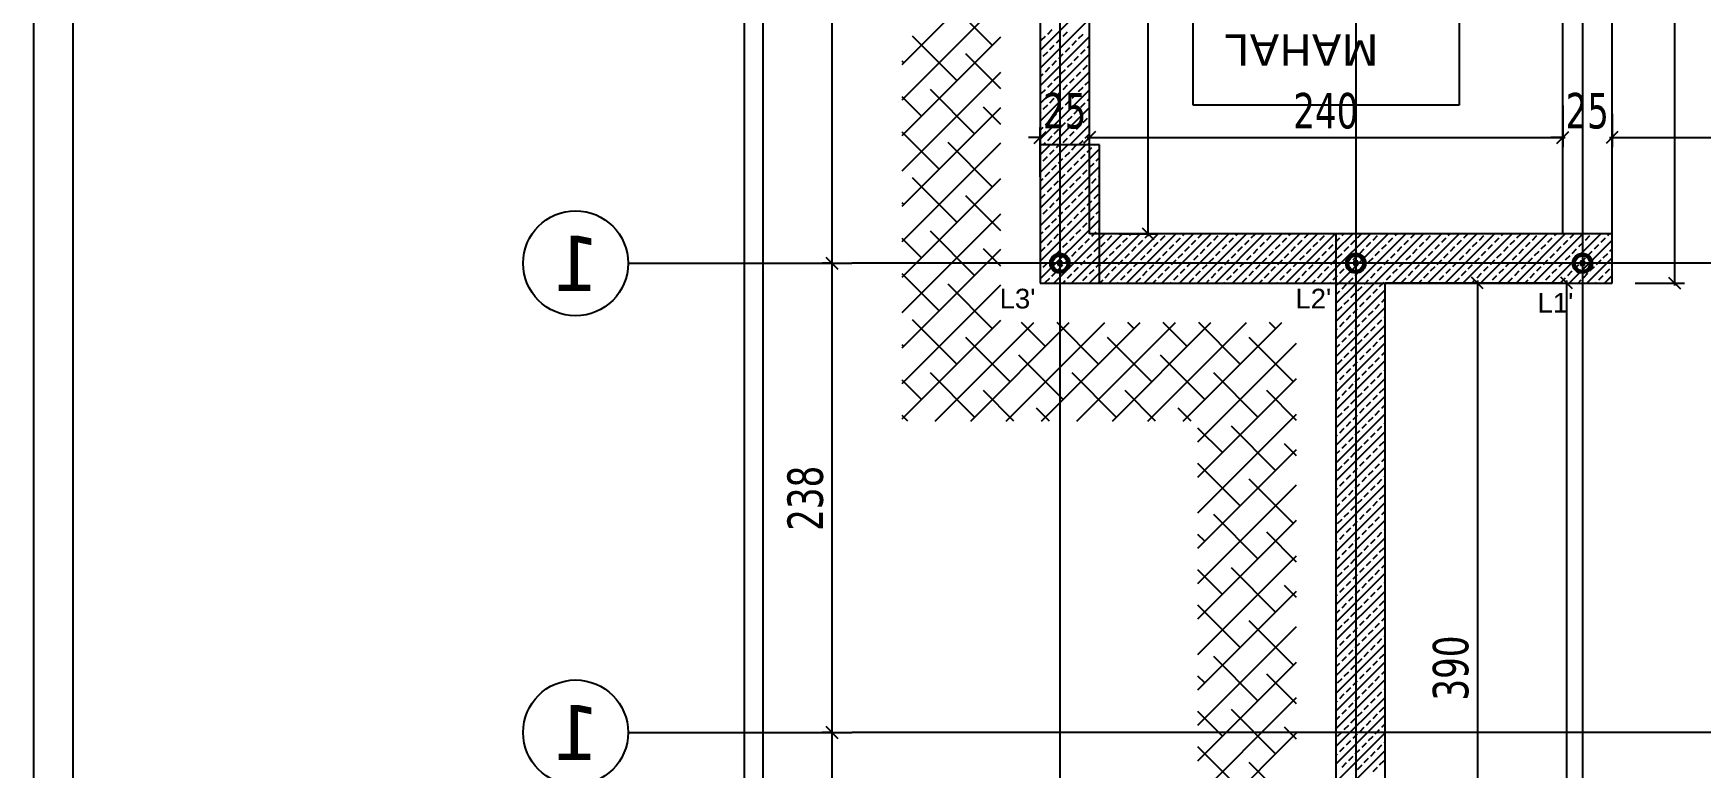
# Model space of a CAD drawing. Header units: millimetres. Extents: x 43168.9 to 43194.6, y -25545.1 to -25543.4.
# Drawn here: x 43170.1119 to 43170.281, y -25543.961 to -25543.8866 of the extents above; entities that cross this region are included whole.
import ezdxf
from ezdxf.enums import TextEntityAlignment as Align

# ---------------------------------------------------------------- set-up
doc = ezdxf.new("R2010")
doc.units = ezdxf.units.MM
doc.header["$LTSCALE"] = 200
doc.linetypes.add('DASHDOT2', pattern=[0.5, 0.25, -0.125, 0, -0.125])
for name, color, linetype in [('aks_sgh', 5, 'DASHDOT2'), ('arsasiniri_sgh', 10, 'Continuous'), ('duv_sgh', 4, 'Continuous'), ('kolon-b.a_sgh', 6, 'Continuous'), ('merdi_sgh', 3, 'Continuous'), ('olcuaks_sgh', 41, 'Continuous'), ('olcuic_sgh', 183, 'Continuous'), ('pafta_sgh', 11, 'Continuous'), ('tarama-betonarme_sgh', 223, 'Continuous'), ('tarama-zemin_sgh', 197, 'Continuous')]:
    doc.layers.add(name, color=color, linetype=linetype)
doc.styles.add('1-200', font='arial.ttf', dxfattribs={"height": 60})
doc.styles.add('dim', font='VERDANA.TTF', dxfattribs={"width": 0.7})
doc.styles.add('text1', font='VERDANA.TTF')

msp = doc.modelspace()

# ---------------------------------------------------------------- hatches: boundary and pattern name
h = msp.add_hatch(color=256)
edge = h.paths.add_edge_path()
edge.add_arc((43170.216, -25543.90992), 0.001, 0, 360)
edge = h.paths.add_edge_path(flags=16)
edge.add_arc((43170.216, -25543.90992), 0.00075, 0, 360)
h = msp.add_hatch(color=256)
edge = h.paths.add_edge_path()
edge.add_arc((43170.246, -25543.90992), 0.001, 0, 360)
edge = h.paths.add_edge_path(flags=16)
edge.add_arc((43170.246, -25543.90992), 0.00075, 0, 360)
h = msp.add_hatch(color=256)
edge = h.paths.add_edge_path()
edge.add_arc((43170.269, -25543.90992), 0.001, 0, 360)
edge = h.paths.add_edge_path(flags=16)
edge.add_arc((43170.269, -25543.90992), 0.00075, 0, 360)

# ---------------------------------------------------------------- linework, layer by layer
at = {"color": 0, "linetype": 'ByBlock', "lineweight": -2}
for p, q in [((43170.2134, -25543.89776), (43170.2146, -25543.89656)), ((43170.2196, -25543.89656), (43170.2184, -25543.89776)), ((43170.2196, -25543.89656), (43170.2184, -25543.89776)), ((43170.2664, -25543.89776), (43170.2676, -25543.89656)), ((43170.2664, -25543.89776), (43170.2676, -25543.89656)), ((43170.2726, -25543.89656), (43170.2714, -25543.89776)), ((43170.2726, -25543.89656), (43170.2714, -25543.89776)), ((43170.22433, -25543.90632), (43170.22553, -25543.90752)), ((43170.19228, -25543.90932), (43170.19348, -25543.91052)), ((43170.19348, -25543.91052), (43170.19228, -25543.90932)), ((43170.2162, -25543.90972), (43170.2158, -25543.90972)), ((43170.2158, -25543.90972), (43170.2158, -25543.91012)), ((43170.2158, -25543.91012), (43170.2162, -25543.91012)), ((43170.21607, -25543.90985), (43170.21593, -25543.90999)), ((43170.21607, -25543.90999), (43170.21593, -25543.90985)), ((43170.2162, -25543.91012), (43170.2162, -25543.90972)), ((43170.2462, -25543.90972), (43170.2458, -25543.90972)), ((43170.2458, -25543.90972), (43170.2458, -25543.91012)), ((43170.2458, -25543.91012), (43170.2462, -25543.91012)), ((43170.24607, -25543.90985), (43170.24593, -25543.90999)), ((43170.24607, -25543.90999), (43170.24593, -25543.90985)), ((43170.2462, -25543.91012), (43170.2462, -25543.90972)), ((43170.2692, -25543.90972), (43170.2688, -25543.90972)), ((43170.2688, -25543.90972), (43170.2688, -25543.91012)), ((43170.2688, -25543.91012), (43170.2692, -25543.91012)), ((43170.26907, -25543.90985), (43170.26893, -25543.90999)), ((43170.26907, -25543.90999), (43170.26893, -25543.90985)), ((43170.2692, -25543.91012), (43170.2692, -25543.90972)), ((43170.25894, -25543.91252), (43170.25774, -25543.91132)), ((43170.26799, -25543.91252), (43170.26679, -25543.91132)), ((43170.27774, -25543.91132), (43170.27894, -25543.91252)), ((43170.19228, -25543.95688), (43170.19348, -25543.95808)), ((43170.19348, -25543.95808), (43170.19228, -25543.95688))]:
    msp.add_line(p, q, dxfattribs=at)
for p, q in [((43170.1722, -25543.90992), (43170.19488, -25543.90992)), ((43170.1722, -25543.95748), (43170.19488, -25543.95748))]:
    msp.add_line(p, q)
at = {"linetype": 'Continuous'}
for centre in [(43170.16688, -25543.90992), (43170.16688, -25543.95748)]:
    msp.add_circle(centre, 0.00532, dxfattribs=at)
at = {"color": 0, "linetype": 'Continuous', "lineweight": -2}
for centre, radius in [((43170.216, -25543.90992), 0.001), ((43170.216, -25543.90992), 0.00075), ((43170.246, -25543.90992), 0.001), ((43170.246, -25543.90992), 0.00075), ((43170.269, -25543.90992), 0.001), ((43170.269, -25543.90992), 0.00075)]:
    msp.add_circle(centre, radius, dxfattribs=at)
at = {"layer": 'aks_sgh'}
for p, q in [((43170.216, -25543.74092), (43170.216, -25544.78992)), ((43170.246, -25543.74092), (43170.246, -25544.78992)), ((43170.269, -25543.74092), (43170.269, -25544.78992)), ((43171.17088, -25543.90992), (43170.19488, -25543.90992)), ((43171.17088, -25543.95748), (43170.19488, -25543.95748))]:
    msp.add_line(p, q, dxfattribs=at)
at = {"layer": 'arsasiniri_sgh', "color": 14}
msp.add_line((43170.184, -25544.89), (43170.184, -25543.58847), dxfattribs=at)
at = {"layer": 'duv_sgh'}
for p, q in [((43170.267, -25543.90692), (43170.267, -25543.85192)), ((43170.272, -25543.90692), (43170.272, -25543.85192)), ((43170.267, -25543.90692), (43170.249, -25543.90692)), ((43170.267, -25543.91192), (43170.249, -25543.91192))]:
    msp.add_line(p, q, dxfattribs=at)
at = {"layer": 'kolon-b.a_sgh'}
for p, q in [((43170.214, -25543.79238), (43170.214, -25543.91192)), ((43170.219, -25543.90692), (43170.219, -25543.79738)), ((43170.22, -25543.89792), (43170.214, -25543.89792)), ((43170.214, -25543.89792), (43170.214, -25543.91192)), ((43170.22, -25543.91192), (43170.22, -25543.89792)), ((43170.249, -25543.90692), (43170.219, -25543.90692)), ((43170.272, -25543.90692), (43170.244, -25543.90692)), ((43170.244, -25543.90692), (43170.244, -25543.91192)), ((43170.272, -25543.91192), (43170.272, -25543.90692)), ((43170.214, -25543.91192), (43170.244, -25543.91192)), ((43170.214, -25543.91192), (43170.22, -25543.91192)), ((43170.244, -25543.91192), (43170.244, -25543.97792)), ((43170.244, -25543.91192), (43170.272, -25543.91192)), ((43170.249, -25543.97592), (43170.249, -25543.91192))]:
    msp.add_line(p, q, dxfattribs=at)
at = {"layer": 'merdi_sgh', "color": 145}
for p, q in [((43170.2295, -25543.89388), (43170.2295, -25543.82788)), ((43170.2565, -25543.83103), (43170.2565, -25543.89388)), ((43170.2565, -25543.89388), (43170.2295, -25543.89388))]:
    msp.add_line(p, q, dxfattribs=at)
at = {"layer": 'olcuaks_sgh'}
for p, q in [((43170.18588, -25543.79213), (43170.18588, -25544.78874)), ((43170.19288, -25543.83967), (43170.19288, -25543.91017)), ((43170.19288, -25543.90992), (43170.19188, -25543.90992)), ((43170.19288, -25543.90992), (43170.19188, -25543.90992)), ((43170.19288, -25543.90967), (43170.19288, -25543.95773)), ((43170.19288, -25543.95748), (43170.19188, -25543.95748)), ((43170.19288, -25543.95748), (43170.19188, -25543.95748)), ((43170.19288, -25543.95723), (43170.19288, -25543.98417))]:
    msp.add_line(p, q, dxfattribs=at)
at = {"layer": 'olcuic_sgh'}
for p, q in [((43170.22493, -25543.79713), (43170.22493, -25543.90717)), ((43170.27834, -25543.84267), (43170.27834, -25543.91217)), ((43170.267, -25543.89392), (43170.267, -25543.89816)), ((43170.267, -25543.89392), (43170.267, -25543.89816)), ((43170.272, -25543.89476), (43170.272, -25543.89816)), ((43170.272, -25543.89476), (43170.272, -25543.89816)), ((43170.214, -25543.89716), (43170.2128, -25543.89716)), ((43170.214, -25543.90116), (43170.214, -25543.89616)), ((43170.21875, -25543.89716), (43170.26725, -25543.89716)), ((43170.219, -25543.90116), (43170.219, -25543.89616)), ((43170.219, -25543.90116), (43170.219, -25543.89616)), ((43170.219, -25543.89716), (43170.2202, -25543.89716)), ((43170.267, -25543.89716), (43170.2658, -25543.89716)), ((43170.27175, -25543.89716), (43170.37113, -25543.89716)), ((43170.272, -25543.89716), (43170.2732, -25543.89716)), ((43170.222, -25543.90692), (43170.22593, -25543.90692)), ((43170.25434, -25543.91192), (43170.25934, -25543.91192)), ((43170.25834, -25543.91167), (43170.25834, -25543.99017)), ((43170.26339, -25543.91192), (43170.26839, -25543.91192)), ((43170.26739, -25543.91167), (43170.26739, -25544.78367)), ((43170.27434, -25543.91192), (43170.27934, -25543.91192))]:
    msp.add_line(p, q, dxfattribs=at)
at = {"layer": 'pafta_sgh'}
for p, q in [((43170.11188, -25543.526), (43170.11188, -25544.954)), ((43170.11588, -25543.53), (43170.11588, -25544.95))]:
    msp.add_line(p, q, dxfattribs=at)
at = {"layer": 'tarama-betonarme_sgh'}
for p, q in [((43170.214, -25543.88834), (43170.219, -25543.88334)), ((43170.214, -25543.89013), (43170.219, -25543.88513)), ((43170.214, -25543.89193), (43170.219, -25543.88693)), ((43170.21408, -25543.88735), (43170.21453, -25543.88691)), ((43170.21476, -25543.88668), (43170.21521, -25543.88623)), ((43170.21566, -25543.88758), (43170.2161, -25543.88713)), ((43170.21633, -25543.88691), (43170.21678, -25543.88646)), ((43170.21723, -25543.8878), (43170.21768, -25543.88735)), ((43170.2179, -25543.88713), (43170.21835, -25543.88668)), ((43170.214, -25543.89372), (43170.219, -25543.88872)), ((43170.214, -25543.88923), (43170.21408, -25543.88915)), ((43170.21431, -25543.88893), (43170.21476, -25543.88848)), ((43170.21498, -25543.88825), (43170.21543, -25543.8878)), ((43170.21588, -25543.88915), (43170.21633, -25543.8887)), ((43170.21655, -25543.88848), (43170.217, -25543.88803)), ((43170.21745, -25543.88937), (43170.2179, -25543.88893)), ((43170.21812, -25543.8887), (43170.21857, -25543.88825)), ((43170.2188, -25543.88803), (43170.219, -25543.88783)), ((43170.214, -25543.89552), (43170.219, -25543.89052)), ((43170.214, -25543.89103), (43170.21431, -25543.89072)), ((43170.21453, -25543.8905), (43170.21498, -25543.89005)), ((43170.21521, -25543.88982), (43170.21566, -25543.88937)), ((43170.21543, -25543.8914), (43170.21588, -25543.89095)), ((43170.2161, -25543.89072), (43170.21655, -25543.89027)), ((43170.21678, -25543.89005), (43170.21723, -25543.8896)), ((43170.21768, -25543.89095), (43170.21812, -25543.8905)), ((43170.21835, -25543.89027), (43170.2188, -25543.88982)), ((43170.214, -25543.89732), (43170.219, -25543.89232)), ((43170.21408, -25543.89274), (43170.21453, -25543.89229)), ((43170.21476, -25543.89207), (43170.21521, -25543.89162)), ((43170.21566, -25543.89297), (43170.2161, -25543.89252)), ((43170.21633, -25543.89229), (43170.21678, -25543.89184)), ((43170.217, -25543.89162), (43170.21745, -25543.89117)), ((43170.2179, -25543.89252), (43170.21835, -25543.89207)), ((43170.21857, -25543.89184), (43170.219, -25543.89142)), ((43170.21431, -25543.89431), (43170.21476, -25543.89387)), ((43170.21498, -25543.89364), (43170.21543, -25543.89319)), ((43170.21519, -25543.89792), (43170.219, -25543.89411)), ((43170.21588, -25543.89454), (43170.21633, -25543.89409)), ((43170.21655, -25543.89387), (43170.217, -25543.89342)), ((43170.21723, -25543.89319), (43170.21768, -25543.89274)), ((43170.21745, -25543.89476), (43170.2179, -25543.89431)), ((43170.21812, -25543.89409), (43170.21857, -25543.89364)), ((43170.2188, -25543.89342), (43170.219, -25543.89321)), ((43170.214, -25543.89462), (43170.21408, -25543.89454)), ((43170.21453, -25543.89589), (43170.21498, -25543.89544)), ((43170.21521, -25543.89521), (43170.21566, -25543.89476)), ((43170.2161, -25543.89611), (43170.21655, -25543.89566)), ((43170.21678, -25543.89544), (43170.21723, -25543.89499)), ((43170.21699, -25543.89792), (43170.219, -25543.89591)), ((43170.21768, -25543.89633), (43170.21812, -25543.89589)), ((43170.21835, -25543.89566), (43170.2188, -25543.89521)), ((43170.214, -25543.89642), (43170.21431, -25543.89611)), ((43170.2143, -25543.89792), (43170.21453, -25543.89768)), ((43170.21476, -25543.89746), (43170.21521, -25543.89701)), ((43170.21543, -25543.89678), (43170.21588, -25543.89633)), ((43170.21633, -25543.89768), (43170.21678, -25543.89723)), ((43170.217, -25543.89701), (43170.21745, -25543.89656)), ((43170.2179, -25543.89791), (43170.21835, -25543.89746)), ((43170.21857, -25543.89723), (43170.219, -25543.89681)), ((43170.21879, -25543.89792), (43170.219, -25543.8977)), ((43170.214, -25543.89893), (43170.21501, -25543.89792)), ((43170.214, -25543.90072), (43170.21681, -25543.89792)), ((43170.214, -25543.90252), (43170.2186, -25543.89792)), ((43170.214, -25543.90432), (43170.22, -25543.89832)), ((43170.21407, -25543.89796), (43170.21411, -25543.89792)), ((43170.21429, -25543.89953), (43170.21474, -25543.89909)), ((43170.21497, -25543.89886), (43170.21541, -25543.89841)), ((43170.21564, -25543.89819), (43170.21591, -25543.89792)), ((43170.21586, -25543.89976), (43170.21631, -25543.89931)), ((43170.21609, -25543.89792), (43170.2161, -25543.89791)), ((43170.21654, -25543.89909), (43170.21699, -25543.89864)), ((43170.21721, -25543.89841), (43170.21766, -25543.89796)), ((43170.21811, -25543.89931), (43170.21856, -25543.89886)), ((43170.21878, -25543.89864), (43170.21923, -25543.89819)), ((43170.21946, -25543.89796), (43170.2195, -25543.89792)), ((43170.21968, -25543.89953), (43170.22, -25543.89921)), ((43170.214, -25543.89983), (43170.21407, -25543.89976)), ((43170.214, -25543.90611), (43170.22, -25543.90011)), ((43170.21452, -25543.90111), (43170.21497, -25543.90066)), ((43170.21519, -25543.90043), (43170.21564, -25543.89998)), ((43170.21609, -25543.90133), (43170.21654, -25543.90088)), ((43170.21676, -25543.90066), (43170.21721, -25543.90021)), ((43170.21743, -25543.89998), (43170.21788, -25543.89953)), ((43170.21766, -25543.90156), (43170.21811, -25543.90111)), ((43170.21833, -25543.90088), (43170.21878, -25543.90043)), ((43170.21901, -25543.90021), (43170.21946, -25543.89976)), ((43170.2199, -25543.90111), (43170.22, -25543.90101)), ((43170.214, -25543.90162), (43170.21429, -25543.90133)), ((43170.214, -25543.90791), (43170.22, -25543.90191)), ((43170.21474, -25543.90268), (43170.21519, -25543.90223)), ((43170.21541, -25543.902), (43170.21586, -25543.90156)), ((43170.21631, -25543.9029), (43170.21676, -25543.90245)), ((43170.21699, -25543.90223), (43170.21743, -25543.90178)), ((43170.21788, -25543.90313), (43170.21833, -25543.90268)), ((43170.21856, -25543.90245), (43170.21901, -25543.902)), ((43170.21923, -25543.90178), (43170.21968, -25543.90133)), ((43170.214, -25543.9097), (43170.22, -25543.9037)), ((43170.21407, -25543.90335), (43170.21452, -25543.9029)), ((43170.21429, -25543.90492), (43170.21474, -25543.90447)), ((43170.21497, -25543.90425), (43170.21541, -25543.9038)), ((43170.21564, -25543.90358), (43170.21609, -25543.90313)), ((43170.21654, -25543.90447), (43170.21699, -25543.90402)), ((43170.21721, -25543.9038), (43170.21766, -25543.90335)), ((43170.21811, -25543.9047), (43170.21856, -25543.90425)), ((43170.21878, -25543.90402), (43170.21923, -25543.90358)), ((43170.21946, -25543.90335), (43170.2199, -25543.9029)), ((43170.214, -25543.90521), (43170.21407, -25543.90515)), ((43170.214, -25543.9115), (43170.22, -25543.9055)), ((43170.21452, -25543.90649), (43170.21497, -25543.90605)), ((43170.21519, -25543.90582), (43170.21564, -25543.90537)), ((43170.21586, -25543.90515), (43170.21631, -25543.9047)), ((43170.21676, -25543.90605), (43170.21721, -25543.9056)), ((43170.21743, -25543.90537), (43170.21788, -25543.90492)), ((43170.21833, -25543.90627), (43170.21878, -25543.90582)), ((43170.21901, -25543.9056), (43170.21946, -25543.90515)), ((43170.21968, -25543.90492), (43170.22, -25543.9046)), ((43170.214, -25543.90701), (43170.21429, -25543.90672)), ((43170.21474, -25543.90807), (43170.21519, -25543.90762)), ((43170.21538, -25543.91192), (43170.22, -25543.9073)), ((43170.21541, -25543.90739), (43170.21586, -25543.90694)), ((43170.21609, -25543.90672), (43170.21654, -25543.90627)), ((43170.21631, -25543.90829), (43170.21676, -25543.90784)), ((43170.21699, -25543.90762), (43170.21743, -25543.90717)), ((43170.21766, -25543.90694), (43170.21811, -25543.90649)), ((43170.21856, -25543.90784), (43170.21901, -25543.90739)), ((43170.21923, -25543.90717), (43170.21968, -25543.90672)), ((43170.2199, -25543.90649), (43170.22, -25543.9064)), ((43170.22, -25543.90748), (43170.22056, -25543.90692)), ((43170.22, -25543.90928), (43170.22236, -25543.90692)), ((43170.22, -25543.91107), (43170.22415, -25543.90692)), ((43170.22015, -25543.90823), (43170.22059, -25543.90778)), ((43170.22082, -25543.90756), (43170.22127, -25543.90711)), ((43170.22095, -25543.91192), (43170.22595, -25543.90692)), ((43170.22239, -25543.90778), (43170.22284, -25543.90734)), ((43170.22275, -25543.91192), (43170.22775, -25543.90692)), ((43170.22306, -25543.90711), (43170.22326, -25543.90692)), ((43170.22396, -25543.90801), (43170.22441, -25543.90756)), ((43170.22454, -25543.91192), (43170.22954, -25543.90692)), ((43170.22464, -25543.90734), (43170.22505, -25543.90692)), ((43170.22553, -25543.90823), (43170.22598, -25543.90778)), ((43170.22621, -25543.90756), (43170.22666, -25543.90711)), ((43170.22634, -25543.91192), (43170.23134, -25543.90692)), ((43170.22778, -25543.90778), (43170.22823, -25543.90734)), ((43170.22813, -25543.91192), (43170.23313, -25543.90692)), ((43170.22845, -25543.90711), (43170.22864, -25543.90692)), ((43170.22935, -25543.90801), (43170.2298, -25543.90756)), ((43170.22993, -25543.91192), (43170.23493, -25543.90692)), ((43170.23002, -25543.90734), (43170.23044, -25543.90692)), ((43170.23092, -25543.90823), (43170.23137, -25543.90778)), ((43170.2316, -25543.90756), (43170.23204, -25543.90711)), ((43170.23173, -25543.91192), (43170.23673, -25543.90692)), ((43170.23317, -25543.90778), (43170.23362, -25543.90734)), ((43170.23352, -25543.91192), (43170.23852, -25543.90692)), ((43170.23384, -25543.90711), (43170.23403, -25543.90692)), ((43170.23474, -25543.90801), (43170.23519, -25543.90756)), ((43170.23532, -25543.91192), (43170.24032, -25543.90692)), ((43170.23541, -25543.90734), (43170.23583, -25543.90692)), ((43170.23631, -25543.90823), (43170.23676, -25543.90778)), ((43170.23698, -25543.90756), (43170.23743, -25543.90711)), ((43170.23711, -25543.91192), (43170.24211, -25543.90692)), ((43170.23856, -25543.90778), (43170.239, -25543.90734)), ((43170.23891, -25543.91192), (43170.24391, -25543.90692)), ((43170.23923, -25543.90711), (43170.23942, -25543.90692)), ((43170.24013, -25543.90801), (43170.24058, -25543.90756)), ((43170.2408, -25543.90734), (43170.24122, -25543.90692)), ((43170.2417, -25543.90823), (43170.24215, -25543.90778)), ((43170.24237, -25543.90756), (43170.24282, -25543.90711)), ((43170.24394, -25543.90778), (43170.244, -25543.90773)), ((43170.244, -25543.90863), (43170.24571, -25543.90692)), ((43170.244, -25543.91042), (43170.2475, -25543.90692)), ((43170.244, -25543.90773), (43170.24439, -25543.90734)), ((43170.2443, -25543.91192), (43170.2493, -25543.90692)), ((43170.24462, -25543.90711), (43170.24481, -25543.90692)), ((43170.24551, -25543.90801), (43170.24596, -25543.90756)), ((43170.24609, -25543.91192), (43170.25109, -25543.90692)), ((43170.24619, -25543.90734), (43170.2466, -25543.90692)), ((43170.24709, -25543.90823), (43170.24754, -25543.90778)), ((43170.24776, -25543.90756), (43170.24821, -25543.90711)), ((43170.24789, -25543.91192), (43170.25289, -25543.90692)), ((43170.24933, -25543.90778), (43170.24978, -25543.90734)), ((43170.24969, -25543.91192), (43170.25469, -25543.90692)), ((43170.25, -25543.90711), (43170.2502, -25543.90692)), ((43170.2509, -25543.90801), (43170.25135, -25543.90756)), ((43170.25148, -25543.91192), (43170.25648, -25543.90692)), ((43170.25158, -25543.90734), (43170.25199, -25543.90692)), ((43170.25247, -25543.90823), (43170.25292, -25543.90778)), ((43170.25315, -25543.90756), (43170.2536, -25543.90711)), ((43170.25328, -25543.91192), (43170.25828, -25543.90692)), ((43170.25472, -25543.90778), (43170.25517, -25543.90734)), ((43170.25507, -25543.91192), (43170.26007, -25543.90692)), ((43170.25539, -25543.90711), (43170.25558, -25543.90692)), ((43170.25629, -25543.90801), (43170.25674, -25543.90756)), ((43170.25687, -25543.91192), (43170.26187, -25543.90692)), ((43170.25696, -25543.90734), (43170.25738, -25543.90692)), ((43170.25786, -25543.90823), (43170.25831, -25543.90778)), ((43170.25854, -25543.90756), (43170.25899, -25543.90711)), ((43170.25867, -25543.91192), (43170.26367, -25543.90692)), ((43170.26011, -25543.90778), (43170.26056, -25543.90734)), ((43170.26046, -25543.91192), (43170.26546, -25543.90692)), ((43170.26078, -25543.90711), (43170.26097, -25543.90692)), ((43170.26168, -25543.90801), (43170.26213, -25543.90756)), ((43170.26226, -25543.91192), (43170.26726, -25543.90692)), ((43170.26235, -25543.90734), (43170.26277, -25543.90692)), ((43170.26325, -25543.90823), (43170.2637, -25543.90778)), ((43170.26392, -25543.90756), (43170.26437, -25543.90711)), ((43170.26405, -25543.91192), (43170.26905, -25543.90692)), ((43170.2655, -25543.90778), (43170.26594, -25543.90734)), ((43170.26585, -25543.91192), (43170.27085, -25543.90692)), ((43170.26617, -25543.90711), (43170.26636, -25543.90692)), ((43170.26707, -25543.90801), (43170.26752, -25543.90756)), ((43170.26765, -25543.91192), (43170.272, -25543.90757)), ((43170.26774, -25543.90734), (43170.26816, -25543.90692)), ((43170.26864, -25543.90823), (43170.26909, -25543.90778)), ((43170.26931, -25543.90756), (43170.26976, -25543.90711)), ((43170.27088, -25543.90778), (43170.27133, -25543.90734)), ((43170.27156, -25543.90711), (43170.27175, -25543.90692)), ((43170.21407, -25543.90874), (43170.21452, -25543.90829)), ((43170.21497, -25543.90964), (43170.21541, -25543.90919)), ((43170.21564, -25543.90896), (43170.21609, -25543.90851)), ((43170.21654, -25543.90986), (43170.21699, -25543.90941)), ((43170.21717, -25543.91192), (43170.22, -25543.90909)), ((43170.21721, -25543.90919), (43170.21766, -25543.90874)), ((43170.21788, -25543.90851), (43170.21833, -25543.90807)), ((43170.21878, -25543.90941), (43170.21923, -25543.90896)), ((43170.21946, -25543.90874), (43170.2199, -25543.90829)), ((43170.22037, -25543.90981), (43170.22082, -25543.90936)), ((43170.22104, -25543.90913), (43170.22149, -25543.90868)), ((43170.22172, -25543.90846), (43170.22217, -25543.90801)), ((43170.22194, -25543.91003), (43170.22239, -25543.90958)), ((43170.22262, -25543.90936), (43170.22306, -25543.90891)), ((43170.22329, -25543.90868), (43170.22374, -25543.90823)), ((43170.22419, -25543.90958), (43170.22464, -25543.90913)), ((43170.22486, -25543.90891), (43170.22531, -25543.90846)), ((43170.22576, -25543.90981), (43170.22621, -25543.90936)), ((43170.22643, -25543.90913), (43170.22688, -25543.90868)), ((43170.22711, -25543.90846), (43170.22755, -25543.90801)), ((43170.22733, -25543.91003), (43170.22778, -25543.90958)), ((43170.228, -25543.90936), (43170.22845, -25543.90891)), ((43170.22868, -25543.90868), (43170.22913, -25543.90823)), ((43170.22957, -25543.90958), (43170.23002, -25543.90913)), ((43170.23025, -25543.90891), (43170.2307, -25543.90846)), ((43170.23115, -25543.90981), (43170.2316, -25543.90936)), ((43170.23182, -25543.90913), (43170.23227, -25543.90868)), ((43170.23249, -25543.90846), (43170.23294, -25543.90801)), ((43170.23272, -25543.91003), (43170.23317, -25543.90958)), ((43170.23339, -25543.90936), (43170.23384, -25543.90891)), ((43170.23406, -25543.90868), (43170.23451, -25543.90823)), ((43170.23496, -25543.90958), (43170.23541, -25543.90913)), ((43170.23564, -25543.90891), (43170.23609, -25543.90846)), ((43170.23653, -25543.90981), (43170.23698, -25543.90936)), ((43170.23721, -25543.90913), (43170.23766, -25543.90868)), ((43170.23788, -25543.90846), (43170.23833, -25543.90801)), ((43170.23811, -25543.91003), (43170.23856, -25543.90958)), ((43170.23878, -25543.90936), (43170.23923, -25543.90891)), ((43170.23945, -25543.90868), (43170.2399, -25543.90823)), ((43170.24035, -25543.90958), (43170.2408, -25543.90913)), ((43170.24071, -25543.91192), (43170.244, -25543.90863)), ((43170.24102, -25543.90891), (43170.24147, -25543.90846)), ((43170.24192, -25543.90981), (43170.24237, -25543.90936)), ((43170.2426, -25543.90913), (43170.24305, -25543.90868)), ((43170.24327, -25543.90846), (43170.24372, -25543.90801)), ((43170.24349, -25543.91003), (43170.24394, -25543.90958)), ((43170.24417, -25543.90936), (43170.24462, -25543.90891)), ((43170.24484, -25543.90868), (43170.24529, -25543.90823)), ((43170.24574, -25543.90958), (43170.24619, -25543.90913)), ((43170.24641, -25543.90891), (43170.24686, -25543.90846)), ((43170.24731, -25543.90981), (43170.24776, -25543.90936)), ((43170.24798, -25543.90913), (43170.24843, -25543.90868)), ((43170.24866, -25543.90846), (43170.24911, -25543.90801)), ((43170.24888, -25543.91003), (43170.24933, -25543.90958)), ((43170.24956, -25543.90936), (43170.25, -25543.90891)), ((43170.25023, -25543.90868), (43170.25068, -25543.90823)), ((43170.25113, -25543.90958), (43170.25158, -25543.90913)), ((43170.2518, -25543.90891), (43170.25225, -25543.90846)), ((43170.2527, -25543.90981), (43170.25315, -25543.90936)), ((43170.25337, -25543.90913), (43170.25382, -25543.90868)), ((43170.25405, -25543.90846), (43170.2545, -25543.90801)), ((43170.25427, -25543.91003), (43170.25472, -25543.90958)), ((43170.25494, -25543.90936), (43170.25539, -25543.90891)), ((43170.25562, -25543.90868), (43170.25607, -25543.90823)), ((43170.25652, -25543.90958), (43170.25696, -25543.90913)), ((43170.25719, -25543.90891), (43170.25764, -25543.90846)), ((43170.25809, -25543.90981), (43170.25854, -25543.90936)), ((43170.25876, -25543.90913), (43170.25921, -25543.90868)), ((43170.25943, -25543.90846), (43170.25988, -25543.90801)), ((43170.25966, -25543.91003), (43170.26011, -25543.90958)), ((43170.26033, -25543.90936), (43170.26078, -25543.90891)), ((43170.26101, -25543.90868), (43170.26145, -25543.90823)), ((43170.2619, -25543.90958), (43170.26235, -25543.90913)), ((43170.26258, -25543.90891), (43170.26303, -25543.90846)), ((43170.26348, -25543.90981), (43170.26392, -25543.90936)), ((43170.26415, -25543.90913), (43170.2646, -25543.90868)), ((43170.26482, -25543.90846), (43170.26527, -25543.90801)), ((43170.26505, -25543.91003), (43170.2655, -25543.90958)), ((43170.26572, -25543.90936), (43170.26617, -25543.90891)), ((43170.26639, -25543.90868), (43170.26684, -25543.90823)), ((43170.26729, -25543.90958), (43170.26774, -25543.90913)), ((43170.26797, -25543.90891), (43170.26841, -25543.90846)), ((43170.26886, -25543.90981), (43170.26931, -25543.90936)), ((43170.26944, -25543.91192), (43170.272, -25543.90936)), ((43170.26954, -25543.90913), (43170.26999, -25543.90868)), ((43170.27021, -25543.90846), (43170.27066, -25543.90801)), ((43170.27043, -25543.91003), (43170.27088, -25543.90958)), ((43170.27111, -25543.90936), (43170.27156, -25543.90891)), ((43170.27178, -25543.90868), (43170.272, -25543.90846)), ((43170.214, -25543.9106), (43170.21407, -25543.91054)), ((43170.21429, -25543.91031), (43170.21474, -25543.90986)), ((43170.21519, -25543.91121), (43170.21564, -25543.91076)), ((43170.21586, -25543.91054), (43170.21631, -25543.91009)), ((43170.21676, -25543.91143), (43170.21721, -25543.91098)), ((43170.21743, -25543.91076), (43170.21788, -25543.91031)), ((43170.21811, -25543.91009), (43170.21856, -25543.90964)), ((43170.21833, -25543.91166), (43170.21878, -25543.91121)), ((43170.21897, -25543.91192), (43170.22, -25543.91089)), ((43170.21901, -25543.91098), (43170.21946, -25543.91054)), ((43170.21968, -25543.91031), (43170.22, -25543.90999)), ((43170.22, -25543.91018), (43170.22015, -25543.91003)), ((43170.22059, -25543.91138), (43170.22104, -25543.91093)), ((43170.22127, -25543.9107), (43170.22172, -25543.91025)), ((43170.22217, -25543.9116), (43170.22262, -25543.91115)), ((43170.22284, -25543.91093), (43170.22329, -25543.91048)), ((43170.22351, -25543.91025), (43170.22396, -25543.90981)), ((43170.22441, -25543.91115), (43170.22486, -25543.9107)), ((43170.22508, -25543.91048), (43170.22553, -25543.91003)), ((43170.22598, -25543.91138), (43170.22643, -25543.91093)), ((43170.22666, -25543.9107), (43170.22711, -25543.91025)), ((43170.22755, -25543.9116), (43170.228, -25543.91115)), ((43170.22823, -25543.91093), (43170.22868, -25543.91048)), ((43170.2289, -25543.91025), (43170.22935, -25543.90981)), ((43170.2298, -25543.91115), (43170.23025, -25543.9107)), ((43170.23047, -25543.91048), (43170.23092, -25543.91003)), ((43170.23137, -25543.91138), (43170.23182, -25543.91093)), ((43170.23204, -25543.9107), (43170.23249, -25543.91025)), ((43170.23294, -25543.9116), (43170.23339, -25543.91115)), ((43170.23362, -25543.91093), (43170.23406, -25543.91048)), ((43170.23429, -25543.91025), (43170.23474, -25543.90981)), ((43170.23519, -25543.91115), (43170.23564, -25543.9107)), ((43170.23586, -25543.91048), (43170.23631, -25543.91003)), ((43170.23676, -25543.91138), (43170.23721, -25543.91093)), ((43170.23743, -25543.9107), (43170.23788, -25543.91025)), ((43170.23833, -25543.9116), (43170.23878, -25543.91115)), ((43170.239, -25543.91093), (43170.23945, -25543.91048)), ((43170.23968, -25543.91025), (43170.24013, -25543.90981)), ((43170.24058, -25543.91115), (43170.24102, -25543.9107)), ((43170.24125, -25543.91048), (43170.2417, -25543.91003)), ((43170.24215, -25543.91138), (43170.2426, -25543.91093)), ((43170.2425, -25543.91192), (43170.244, -25543.91042)), ((43170.24282, -25543.9107), (43170.24327, -25543.91025)), ((43170.244, -25543.91132), (43170.24417, -25543.91115)), ((43170.24439, -25543.91093), (43170.24484, -25543.91048)), ((43170.24507, -25543.91025), (43170.24551, -25543.90981)), ((43170.24596, -25543.91115), (43170.24641, -25543.9107)), ((43170.24664, -25543.91048), (43170.24709, -25543.91003)), ((43170.24754, -25543.91138), (43170.24798, -25543.91093)), ((43170.24821, -25543.9107), (43170.24866, -25543.91025)), ((43170.24911, -25543.9116), (43170.24956, -25543.91115)), ((43170.24978, -25543.91093), (43170.25023, -25543.91048)), ((43170.25045, -25543.91025), (43170.2509, -25543.90981)), ((43170.25135, -25543.91115), (43170.2518, -25543.9107)), ((43170.25203, -25543.91048), (43170.25247, -25543.91003)), ((43170.25292, -25543.91138), (43170.25337, -25543.91093)), ((43170.2536, -25543.9107), (43170.25405, -25543.91025)), ((43170.2545, -25543.9116), (43170.25494, -25543.91115)), ((43170.25517, -25543.91093), (43170.25562, -25543.91048)), ((43170.25584, -25543.91025), (43170.25629, -25543.90981)), ((43170.25674, -25543.91115), (43170.25719, -25543.9107)), ((43170.25741, -25543.91048), (43170.25786, -25543.91003)), ((43170.25831, -25543.91138), (43170.25876, -25543.91093)), ((43170.25899, -25543.9107), (43170.25943, -25543.91025)), ((43170.25988, -25543.9116), (43170.26033, -25543.91115)), ((43170.26056, -25543.91093), (43170.26101, -25543.91048)), ((43170.26123, -25543.91025), (43170.26168, -25543.90981)), ((43170.26213, -25543.91115), (43170.26258, -25543.9107)), ((43170.2628, -25543.91048), (43170.26325, -25543.91003)), ((43170.2637, -25543.91138), (43170.26415, -25543.91093)), ((43170.26437, -25543.9107), (43170.26482, -25543.91025)), ((43170.26527, -25543.9116), (43170.26572, -25543.91115)), ((43170.26594, -25543.91093), (43170.26639, -25543.91048)), ((43170.26662, -25543.91025), (43170.26707, -25543.90981)), ((43170.26752, -25543.91115), (43170.26797, -25543.9107)), ((43170.26819, -25543.91048), (43170.26864, -25543.91003)), ((43170.26909, -25543.91138), (43170.26954, -25543.91093)), ((43170.26976, -25543.9107), (43170.27021, -25543.91025)), ((43170.27066, -25543.9116), (43170.27111, -25543.91115)), ((43170.27124, -25543.91192), (43170.272, -25543.91116)), ((43170.27133, -25543.91093), (43170.27178, -25543.91048)), ((43170.21452, -25543.91188), (43170.21497, -25543.91143)), ((43170.21628, -25543.91192), (43170.21654, -25543.91166)), ((43170.21807, -25543.91192), (43170.21811, -25543.91188)), ((43170.2199, -25543.91188), (43170.22, -25543.91179)), ((43170.22005, -25543.91192), (43170.22037, -25543.9116)), ((43170.22185, -25543.91192), (43170.22194, -25543.91183)), ((43170.22374, -25543.91183), (43170.22419, -25543.91138)), ((43170.22544, -25543.91192), (43170.22576, -25543.9116)), ((43170.22724, -25543.91192), (43170.22733, -25543.91183)), ((43170.22913, -25543.91183), (43170.22957, -25543.91138)), ((43170.23083, -25543.91192), (43170.23115, -25543.9116)), ((43170.23262, -25543.91192), (43170.23272, -25543.91183)), ((43170.23451, -25543.91183), (43170.23496, -25543.91138)), ((43170.23622, -25543.91192), (43170.23653, -25543.9116)), ((43170.23801, -25543.91192), (43170.23811, -25543.91183)), ((43170.2399, -25543.91183), (43170.24035, -25543.91138)), ((43170.2416, -25543.91192), (43170.24192, -25543.9116)), ((43170.2434, -25543.91192), (43170.24349, -25543.91183)), ((43170.24372, -25543.9116), (43170.244, -25543.91132)), ((43170.244, -25543.91222), (43170.2443, -25543.91192)), ((43170.244, -25543.91401), (43170.24609, -25543.91192)), ((43170.244, -25543.91581), (43170.24789, -25543.91192)), ((43170.244, -25543.91761), (43170.249, -25543.91261)), ((43170.244, -25543.91312), (43170.24439, -25543.91272)), ((43170.24462, -25543.9125), (43170.24507, -25543.91205)), ((43170.24529, -25543.91183), (43170.24574, -25543.91138)), ((43170.24551, -25543.9134), (43170.24596, -25543.91295)), ((43170.24619, -25543.91272), (43170.24664, -25543.91227)), ((43170.24686, -25543.91205), (43170.24699, -25543.91192)), ((43170.24699, -25543.91192), (43170.24731, -25543.9116)), ((43170.24776, -25543.91295), (43170.24821, -25543.9125)), ((43170.24843, -25543.91227), (43170.24879, -25543.91192)), ((43170.24879, -25543.91192), (43170.24888, -25543.91183)), ((43170.25068, -25543.91183), (43170.25113, -25543.91138)), ((43170.25238, -25543.91192), (43170.2527, -25543.9116)), ((43170.25418, -25543.91192), (43170.25427, -25543.91183)), ((43170.25607, -25543.91183), (43170.25652, -25543.91138)), ((43170.25777, -25543.91192), (43170.25809, -25543.9116)), ((43170.25956, -25543.91192), (43170.25966, -25543.91183)), ((43170.26145, -25543.91183), (43170.2619, -25543.91138)), ((43170.26316, -25543.91192), (43170.26348, -25543.9116)), ((43170.26495, -25543.91192), (43170.26505, -25543.91183)), ((43170.26684, -25543.91183), (43170.26729, -25543.91138)), ((43170.26855, -25543.91192), (43170.26886, -25543.9116)), ((43170.27034, -25543.91192), (43170.27043, -25543.91183)), ((43170.244, -25543.9194), (43170.249, -25543.9144)), ((43170.24417, -25543.91474), (43170.24462, -25543.9143)), ((43170.24484, -25543.91407), (43170.24529, -25543.91362)), ((43170.24574, -25543.91497), (43170.24619, -25543.91452)), ((43170.24641, -25543.9143), (43170.24686, -25543.91385)), ((43170.24709, -25543.91362), (43170.24754, -25543.91317)), ((43170.24798, -25543.91452), (43170.24843, -25543.91407)), ((43170.24866, -25543.91385), (43170.249, -25543.9135)), ((43170.244, -25543.9212), (43170.249, -25543.9162)), ((43170.24439, -25543.91632), (43170.24484, -25543.91587)), ((43170.24507, -25543.91564), (43170.24551, -25543.91519)), ((43170.24596, -25543.91654), (43170.24641, -25543.91609)), ((43170.24664, -25543.91587), (43170.24709, -25543.91542)), ((43170.24731, -25543.91519), (43170.24776, -25543.91474)), ((43170.24754, -25543.91676), (43170.24798, -25543.91632)), ((43170.24821, -25543.91609), (43170.24866, -25543.91564)), ((43170.24888, -25543.91542), (43170.249, -25543.9153)), ((43170.244, -25543.91671), (43170.24417, -25543.91654)), ((43170.244, -25543.92299), (43170.249, -25543.91799)), ((43170.24462, -25543.91789), (43170.24507, -25543.91744)), ((43170.24529, -25543.91721), (43170.24574, -25543.91676)), ((43170.24619, -25543.91811), (43170.24664, -25543.91766)), ((43170.24686, -25543.91744), (43170.24731, -25543.91699)), ((43170.24776, -25543.91834), (43170.24821, -25543.91789)), ((43170.24843, -25543.91766), (43170.24888, -25543.91721)), ((43170.244, -25543.9185), (43170.24439, -25543.91811)), ((43170.24417, -25543.92013), (43170.24462, -25543.91968)), ((43170.24484, -25543.91946), (43170.24529, -25543.91901)), ((43170.24551, -25543.91879), (43170.24596, -25543.91834)), ((43170.24641, -25543.91968), (43170.24686, -25543.91923)), ((43170.24709, -25543.91901), (43170.24754, -25543.91856)), ((43170.24798, -25543.91991), (43170.24843, -25543.91946)), ((43170.24866, -25543.91923), (43170.249, -25543.91889)), ((43170.244, -25543.92479), (43170.249, -25543.91979)), ((43170.24439, -25543.9217), (43170.24484, -25543.92125)), ((43170.24507, -25543.92103), (43170.24551, -25543.92058)), ((43170.24574, -25543.92036), (43170.24619, -25543.91991)), ((43170.24664, -25543.92125), (43170.24709, -25543.92081)), ((43170.24731, -25543.92058), (43170.24776, -25543.92013)), ((43170.24821, -25543.92148), (43170.24866, -25543.92103)), ((43170.24888, -25543.92081), (43170.249, -25543.92069)), ((43170.244, -25543.92659), (43170.249, -25543.92159)), ((43170.244, -25543.9221), (43170.24417, -25543.92193)), ((43170.24462, -25543.92328), (43170.24507, -25543.92283)), ((43170.24529, -25543.9226), (43170.24574, -25543.92215)), ((43170.24596, -25543.92193), (43170.24641, -25543.92148)), ((43170.24619, -25543.9235), (43170.24664, -25543.92305)), ((43170.24686, -25543.92283), (43170.24731, -25543.92238)), ((43170.24754, -25543.92215), (43170.24798, -25543.9217)), ((43170.24843, -25543.92305), (43170.24888, -25543.9226)), ((43170.244, -25543.92838), (43170.249, -25543.92338)), ((43170.244, -25543.92389), (43170.24439, -25543.9235)), ((43170.24484, -25543.92485), (43170.24529, -25543.9244)), ((43170.24551, -25543.92417), (43170.24596, -25543.92372)), ((43170.24641, -25543.92507), (43170.24686, -25543.92462)), ((43170.24709, -25543.9244), (43170.24754, -25543.92395)), ((43170.24776, -25543.92372), (43170.24821, -25543.92328)), ((43170.24866, -25543.92462), (43170.249, -25543.92428)), ((43170.244, -25543.93018), (43170.249, -25543.92518)), ((43170.24417, -25543.92552), (43170.24462, -25543.92507)), ((43170.24507, -25543.92642), (43170.24551, -25543.92597)), ((43170.24574, -25543.92574), (43170.24619, -25543.9253)), ((43170.24664, -25543.92664), (43170.24709, -25543.92619)), ((43170.24731, -25543.92597), (43170.24776, -25543.92552)), ((43170.24798, -25543.9253), (43170.24843, -25543.92485)), ((43170.24821, -25543.92687), (43170.24866, -25543.92642)), ((43170.24888, -25543.92619), (43170.249, -25543.92608)), ((43170.244, -25543.93197), (43170.249, -25543.92697)), ((43170.244, -25543.92748), (43170.24417, -25543.92732)), ((43170.24439, -25543.92709), (43170.24484, -25543.92664)), ((43170.24462, -25543.92866), (43170.24507, -25543.92821)), ((43170.24529, -25543.92799), (43170.24574, -25543.92754)), ((43170.24596, -25543.92732), (43170.24641, -25543.92687)), ((43170.24686, -25543.92821), (43170.24731, -25543.92777)), ((43170.24754, -25543.92754), (43170.24798, -25543.92709)), ((43170.24843, -25543.92844), (43170.24888, -25543.92799)), ((43170.244, -25543.93377), (43170.249, -25543.92877)), ((43170.244, -25543.92928), (43170.24439, -25543.92889)), ((43170.24484, -25543.93024), (43170.24529, -25543.92979)), ((43170.24551, -25543.92956), (43170.24596, -25543.92911)), ((43170.24619, -25543.92889), (43170.24664, -25543.92844)), ((43170.24709, -25543.92979), (43170.24754, -25543.92934)), ((43170.24776, -25543.92911), (43170.24821, -25543.92866)), ((43170.24866, -25543.93001), (43170.249, -25543.92967)), ((43170.244, -25543.93557), (43170.249, -25543.93057)), ((43170.24417, -25543.93091), (43170.24462, -25543.93046)), ((43170.24507, -25543.93181), (43170.24551, -25543.93136)), ((43170.24574, -25543.93113), (43170.24619, -25543.93068)), ((43170.24641, -25543.93046), (43170.24686, -25543.93001)), ((43170.24664, -25543.93203), (43170.24709, -25543.93158)), ((43170.24731, -25543.93136), (43170.24776, -25543.93091)), ((43170.24798, -25543.93068), (43170.24843, -25543.93024)), ((43170.24888, -25543.93158), (43170.249, -25543.93146)), ((43170.244, -25543.93736), (43170.249, -25543.93236)), ((43170.244, -25543.93287), (43170.24417, -25543.9327)), ((43170.24439, -25543.93248), (43170.24484, -25543.93203)), ((43170.24529, -25543.93338), (43170.24574, -25543.93293)), ((43170.24596, -25543.9327), (43170.24641, -25543.93226)), ((43170.24686, -25543.9336), (43170.24731, -25543.93315)), ((43170.24754, -25543.93293), (43170.24798, -25543.93248)), ((43170.24821, -25543.93226), (43170.24866, -25543.93181)), ((43170.244, -25543.93916), (43170.249, -25543.93416)), ((43170.244, -25543.93467), (43170.24439, -25543.93428)), ((43170.24462, -25543.93405), (43170.24507, -25543.9336)), ((43170.24551, -25543.93495), (43170.24596, -25543.9345)), ((43170.24619, -25543.93428), (43170.24664, -25543.93383)), ((43170.24709, -25543.93517), (43170.24754, -25543.93473)), ((43170.24776, -25543.9345), (43170.24821, -25543.93405)), ((43170.24843, -25543.93383), (43170.24888, -25543.93338)), ((43170.244, -25543.94095), (43170.249, -25543.93595)), ((43170.24417, -25543.9363), (43170.24462, -25543.93585)), ((43170.24484, -25543.93562), (43170.24529, -25543.93517)), ((43170.24574, -25543.93652), (43170.24619, -25543.93607)), ((43170.24641, -25543.93585), (43170.24686, -25543.9354)), ((43170.24731, -25543.93675), (43170.24776, -25543.9363)), ((43170.24798, -25543.93607), (43170.24843, -25543.93562)), ((43170.24866, -25543.9354), (43170.249, -25543.93506)), ((43170.244, -25543.94275), (43170.249, -25543.93775)), ((43170.244, -25543.93826), (43170.24417, -25543.93809)), ((43170.24439, -25543.93787), (43170.24484, -25543.93742)), ((43170.24507, -25543.93719), (43170.24551, -25543.93675)), ((43170.24529, -25543.93877), (43170.24574, -25543.93832)), ((43170.24596, -25543.93809), (43170.24641, -25543.93764)), ((43170.24664, -25543.93742), (43170.24709, -25543.93697)), ((43170.24754, -25543.93832), (43170.24798, -25543.93787)), ((43170.24821, -25543.93764), (43170.24866, -25543.93719)), ((43170.24888, -25543.93697), (43170.249, -25543.93685)), ((43170.244, -25543.94455), (43170.249, -25543.93955)), ((43170.244, -25543.94006), (43170.24439, -25543.93966)), ((43170.24462, -25543.93944), (43170.24507, -25543.93899)), ((43170.24551, -25543.94034), (43170.24596, -25543.93989)), ((43170.24619, -25543.93966), (43170.24664, -25543.93922)), ((43170.24686, -25543.93899), (43170.24731, -25543.93854)), ((43170.24776, -25543.93989), (43170.24821, -25543.93944)), ((43170.24843, -25543.93922), (43170.24888, -25543.93877)), ((43170.244, -25543.94634), (43170.249, -25543.94134)), ((43170.24417, -25543.94168), (43170.24462, -25543.94124)), ((43170.24484, -25543.94101), (43170.24529, -25543.94056)), ((43170.24574, -25543.94191), (43170.24619, -25543.94146)), ((43170.24641, -25543.94124), (43170.24686, -25543.94079)), ((43170.24709, -25543.94056), (43170.24754, -25543.94011)), ((43170.24731, -25543.94213), (43170.24776, -25543.94168)), ((43170.24798, -25543.94146), (43170.24843, -25543.94101)), ((43170.24866, -25543.94079), (43170.249, -25543.94044)), ((43170.244, -25543.94814), (43170.249, -25543.94314)), ((43170.24439, -25543.94326), (43170.24484, -25543.94281)), ((43170.24507, -25543.94258), (43170.24551, -25543.94213)), ((43170.24596, -25543.94348), (43170.24641, -25543.94303)), ((43170.24664, -25543.94281), (43170.24709, -25543.94236)), ((43170.24754, -25543.94371), (43170.24798, -25543.94326)), ((43170.24821, -25543.94303), (43170.24866, -25543.94258)), ((43170.24888, -25543.94236), (43170.249, -25543.94224)), ((43170.244, -25543.94365), (43170.24417, -25543.94348)), ((43170.244, -25543.94993), (43170.249, -25543.94493)), ((43170.244, -25543.94544), (43170.24439, -25543.94505)), ((43170.24462, -25543.94483), (43170.24507, -25543.94438)), ((43170.24529, -25543.94415), (43170.24574, -25543.94371)), ((43170.24619, -25543.94505), (43170.24664, -25543.9446)), ((43170.24686, -25543.94438), (43170.24731, -25543.94393)), ((43170.24776, -25543.94528), (43170.24821, -25543.94483)), ((43170.24843, -25543.9446), (43170.24888, -25543.94415)), ((43170.244, -25543.95173), (43170.249, -25543.94673)), ((43170.24417, -25543.94707), (43170.24462, -25543.94662)), ((43170.24484, -25543.9464), (43170.24529, -25543.94595)), ((43170.24551, -25543.94573), (43170.24596, -25543.94528)), ((43170.24641, -25543.94662), (43170.24686, -25543.94618)), ((43170.24709, -25543.94595), (43170.24754, -25543.9455)), ((43170.24798, -25543.94685), (43170.24843, -25543.9464)), ((43170.24866, -25543.94618), (43170.249, -25543.94583)), ((43170.24439, -25543.94864), (43170.24484, -25543.9482)), ((43170.24507, -25543.94797), (43170.24551, -25543.94752)), ((43170.24574, -25543.9473), (43170.24619, -25543.94685)), ((43170.24596, -25543.94887), (43170.24641, -25543.94842)), ((43170.24664, -25543.9482), (43170.24709, -25543.94775)), ((43170.24731, -25543.94752), (43170.24776, -25543.94707)), ((43170.24821, -25543.94842), (43170.24866, -25543.94797)), ((43170.24888, -25543.94775), (43170.249, -25543.94763)), ((43170.244, -25543.95353), (43170.249, -25543.94853)), ((43170.244, -25543.94904), (43170.24417, -25543.94887)), ((43170.24462, -25543.95022), (43170.24507, -25543.94977)), ((43170.24529, -25543.94954), (43170.24574, -25543.94909)), ((43170.24619, -25543.95044), (43170.24664, -25543.94999)), ((43170.24686, -25543.94977), (43170.24731, -25543.94932)), ((43170.24754, -25543.94909), (43170.24798, -25543.94864)), ((43170.24843, -25543.94999), (43170.24888, -25543.94954)), ((43170.244, -25543.95532), (43170.249, -25543.95032)), ((43170.244, -25543.95083), (43170.24439, -25543.95044)), ((43170.24484, -25543.95179), (43170.24529, -25543.95134)), ((43170.24551, -25543.95111), (43170.24596, -25543.95067)), ((43170.24641, -25543.95201), (43170.24686, -25543.95156)), ((43170.24709, -25543.95134), (43170.24754, -25543.95089)), ((43170.24776, -25543.95067), (43170.24821, -25543.95022)), ((43170.24798, -25543.95224), (43170.24843, -25543.95179)), ((43170.24866, -25543.95156), (43170.249, -25543.95122)), ((43170.244, -25543.95712), (43170.249, -25543.95212)), ((43170.24417, -25543.95246), (43170.24462, -25543.95201)), ((43170.24439, -25543.95403), (43170.24484, -25543.95358)), ((43170.24507, -25543.95336), (43170.24551, -25543.95291)), ((43170.24574, -25543.95269), (43170.24619, -25543.95224)), ((43170.24664, -25543.95358), (43170.24709, -25543.95313)), ((43170.24731, -25543.95291), (43170.24776, -25543.95246)), ((43170.24821, -25543.95381), (43170.24866, -25543.95336)), ((43170.24888, -25543.95313), (43170.249, -25543.95302)), ((43170.244, -25543.95892), (43170.249, -25543.95392)), ((43170.244, -25543.95443), (43170.24417, -25543.95426)), ((43170.24462, -25543.9556), (43170.24507, -25543.95516)), ((43170.24529, -25543.95493), (43170.24574, -25543.95448)), ((43170.24596, -25543.95426), (43170.24641, -25543.95381)), ((43170.24686, -25543.95516), (43170.24731, -25543.95471)), ((43170.24754, -25543.95448), (43170.24798, -25543.95403)), ((43170.24843, -25543.95538), (43170.24888, -25543.95493)), ((43170.244, -25543.96071), (43170.249, -25543.95571)), ((43170.244, -25543.95622), (43170.24439, -25543.95583)), ((43170.24484, -25543.95718), (43170.24529, -25543.95673)), ((43170.24551, -25543.9565), (43170.24596, -25543.95605)), ((43170.24619, -25543.95583), (43170.24664, -25543.95538)), ((43170.24641, -25543.9574), (43170.24686, -25543.95695)), ((43170.24709, -25543.95673), (43170.24754, -25543.95628)), ((43170.24776, -25543.95605), (43170.24821, -25543.9556)), ((43170.24866, -25543.95695), (43170.249, -25543.95661)), ((43170.244, -25543.96251), (43170.249, -25543.95751)), ((43170.24417, -25543.95785), (43170.24462, -25543.9574)), ((43170.24507, -25543.95875), (43170.24551, -25543.9583)), ((43170.24574, -25543.95807), (43170.24619, -25543.95762)), ((43170.24664, -25543.95897), (43170.24709, -25543.95852)), ((43170.24731, -25543.9583), (43170.24776, -25543.95785)), ((43170.24798, -25543.95762), (43170.24843, -25543.95718)), ((43170.24888, -25543.95852), (43170.249, -25543.95841)), ((43170.244, -25543.9643), (43170.249, -25543.9593)), ((43170.244, -25543.95981), (43170.24417, -25543.95965)), ((43170.24439, -25543.95942), (43170.24484, -25543.95897)), ((43170.24529, -25543.96032), (43170.24574, -25543.95987)), ((43170.24596, -25543.95965), (43170.24641, -25543.9592)), ((43170.24686, -25543.96054), (43170.24731, -25543.96009)), ((43170.24754, -25543.95987), (43170.24798, -25543.95942)), ((43170.24821, -25543.9592), (43170.24866, -25543.95875)), ((43170.24843, -25543.96077), (43170.24888, -25543.96032)), ((43170.24462, -25543.96099), (43170.24507, -25543.96054)), ((43170.24619, -25543.96122), (43170.24664, -25543.96077)), ((43170.24776, -25543.96144), (43170.24821, -25543.96099))]:
    msp.add_line(p, q, dxfattribs=at)
at = {"layer": 'tarama-zemin_sgh'}
for p, q in [((43170.2, -25543.88976), (43170.21, -25543.87976)), ((43170.2, -25543.89336), (43170.21, -25543.88336)), ((43170.20914, -25543.8878), (43170.20465, -25543.88331)), ((43170.2, -25543.89695), (43170.21, -25543.88695)), ((43170.20555, -25543.8914), (43170.20106, -25543.88691)), ((43170.21, -25543.89225), (43170.20645, -25543.8887)), ((43170.20016, -25543.8896), (43170.2, -25543.88944)), ((43170.2, -25543.90054), (43170.21, -25543.89054)), ((43170.20735, -25543.89678), (43170.20286, -25543.89229)), ((43170.20196, -25543.89499), (43170.2, -25543.89303)), ((43170.2, -25543.90413), (43170.21, -25543.89413)), ((43170.21, -25543.89584), (43170.20825, -25543.89409)), ((43170.20376, -25543.90038), (43170.2, -25543.89662)), ((43170.2, -25543.90772), (43170.21, -25543.89772)), ((43170.20914, -25543.90217), (43170.20465, -25543.89768)), ((43170.2, -25543.91132), (43170.21, -25543.90132)), ((43170.20555, -25543.90576), (43170.20106, -25543.90127)), ((43170.20016, -25543.90397), (43170.2, -25543.9038)), ((43170.21, -25543.90662), (43170.20645, -25543.90307)), ((43170.2, -25543.91491), (43170.21, -25543.90491)), ((43170.20196, -25543.90936), (43170.2, -25543.9074)), ((43170.20735, -25543.91115), (43170.20286, -25543.90666)), ((43170.2, -25543.9185), (43170.21, -25543.9085)), ((43170.21, -25543.91021), (43170.20825, -25543.90846)), ((43170.20376, -25543.91474), (43170.2, -25543.91099)), ((43170.2, -25543.92209), (43170.21, -25543.91209)), ((43170.20914, -25543.91654), (43170.20465, -25543.91205)), ((43170.2, -25543.92568), (43170.21, -25543.91568)), ((43170.20555, -25543.92013), (43170.20106, -25543.91564)), ((43170.20336, -25543.92592), (43170.21336, -25543.91592)), ((43170.20695, -25543.92592), (43170.21695, -25543.91592)), ((43170.21054, -25543.92592), (43170.22054, -25543.91592)), ((43170.21453, -25543.91834), (43170.21212, -25543.91592)), ((43170.21413, -25543.92592), (43170.22413, -25543.91592)), ((43170.21992, -25543.92013), (43170.21571, -25543.91592)), ((43170.21773, -25543.92592), (43170.22773, -25543.91592)), ((43170.22132, -25543.92592), (43170.23132, -25543.91592)), ((43170.22351, -25543.91654), (43170.22289, -25543.91592)), ((43170.22491, -25543.92592), (43170.23491, -25543.91592)), ((43170.2289, -25543.91834), (43170.22648, -25543.91592)), ((43170.2285, -25543.92592), (43170.2385, -25543.91592)), ((43170.23429, -25543.92013), (43170.23008, -25543.91592)), ((43170.23788, -25543.91654), (43170.23726, -25543.91592)), ((43170.21094, -25543.92193), (43170.20645, -25543.91744)), ((43170.22531, -25543.92193), (43170.22082, -25543.91744)), ((43170.23, -25543.92801), (43170.24, -25543.91801)), ((43170.23968, -25543.92193), (43170.23519, -25543.91744)), ((43170.20016, -25543.91834), (43170.2, -25543.91817)), ((43170.21633, -25543.92372), (43170.21184, -25543.91923)), ((43170.2307, -25543.92372), (43170.22621, -25543.91923)), ((43170.20735, -25543.92552), (43170.20286, -25543.92103)), ((43170.22172, -25543.92552), (43170.21723, -25543.92103)), ((43170.23609, -25543.92552), (43170.2316, -25543.92103)), ((43170.20196, -25543.92372), (43170.2, -25543.92176)), ((43170.21134, -25543.92592), (43170.20825, -25543.92283)), ((43170.22571, -25543.92592), (43170.22262, -25543.92283)), ((43170.23, -25543.93161), (43170.24, -25543.92161)), ((43170.24, -25543.92584), (43170.23698, -25543.92283)), ((43170.21493, -25543.92592), (43170.21363, -25543.92462)), ((43170.2293, -25543.92592), (43170.228, -25543.92462)), ((43170.20056, -25543.92592), (43170.2, -25543.92536)), ((43170.23, -25543.9352), (43170.24, -25543.9252)), ((43170.23788, -25543.93091), (43170.23339, -25543.92642)), ((43170.23249, -25543.92911), (43170.23, -25543.92662)), ((43170.24, -25543.92944), (43170.23878, -25543.92821)), ((43170.23, -25543.93879), (43170.24, -25543.92879)), ((43170.23429, -25543.9345), (43170.23, -25543.93021)), ((43170.23, -25543.94238), (43170.24, -25543.93238)), ((43170.23968, -25543.9363), (43170.23519, -25543.93181)), ((43170.23, -25543.94597), (43170.24, -25543.93597)), ((43170.23609, -25543.93989), (43170.2316, -25543.9354)), ((43170.2307, -25543.93809), (43170.23, -25543.9374)), ((43170.24, -25543.94021), (43170.23698, -25543.93719)), ((43170.23, -25543.94957), (43170.24, -25543.93957)), ((43170.23249, -25543.94348), (43170.23, -25543.94099)), ((43170.23788, -25543.94528), (43170.23339, -25543.94079)), ((43170.23, -25543.95316), (43170.24, -25543.94316)), ((43170.24, -25543.9438), (43170.23878, -25543.94258)), ((43170.23429, -25543.94887), (43170.23, -25543.94458)), ((43170.23, -25543.95675), (43170.24, -25543.94675)), ((43170.23968, -25543.95067), (43170.23519, -25543.94618)), ((43170.23609, -25543.95426), (43170.2316, -25543.94977)), ((43170.23, -25543.96034), (43170.24, -25543.95034)), ((43170.2307, -25543.95246), (43170.23, -25543.95176)), ((43170.24, -25543.95458), (43170.23698, -25543.95156)), ((43170.22002, -25543.97392), (43170.24, -25543.95393)), ((43170.23788, -25543.95965), (43170.23339, -25543.95516)), ((43170.23249, -25543.95785), (43170.23, -25543.95536)), ((43170.24, -25543.95817), (43170.23878, -25543.95695)), ((43170.22361, -25543.97392), (43170.24, -25543.95753)), ((43170.23429, -25543.96324), (43170.23, -25543.95895)), ((43170.23968, -25543.96503), (43170.23519, -25543.96054))]:
    msp.add_line(p, q, dxfattribs=at)

# ---------------------------------------------------------------- texts
at = {"color": 7, "style": 'text1'}
msp.add_attdef('MAHAL', text='', height=0.0032, rotation=180, dxfattribs=at).set_placement((43170.24057, -25543.8883), align=Align.MIDDLE)
at = {"linetype": 'Continuous', "style": 'text1', "text_generation_flag": 4}
for p in [(43170.16688, -25543.90992), (43170.16688, -25543.95748)]:
    msp.add_attdef('1', text='', height=0.0056, rotation=180, dxfattribs=at).set_placement(p, align=Align.MIDDLE)
at = {"layer": 'aks_sgh', "style": '1-200'}
for s, p in [("L3'", (43170.20988, -25543.9145)), ("L2'", (43170.23988, -25543.9145)), ("L1'", (43170.26444, -25543.91492))]:
    msp.add_text(s, height=0.002, rotation=0, dxfattribs=at).set_placement(p)
at = {"layer": 'olcuaks_sgh', "color": 2, "style": 'dim', "width": 0.7}
msp.add_text('238', height=0.0036, rotation=90, dxfattribs=at).set_placement((43170.19196, -25543.93704))
at = {"layer": 'olcuic_sgh', "color": 2, "style": 'dim', "width": 0.7}
for s, p in [('25', (43170.21428, -25543.89625)), ('240', (43170.23967, -25543.89625)), ('25', (43170.26728, -25543.89625))]:
    msp.add_text(s, height=0.0036, dxfattribs=at).set_placement(p)
msp.add_text('390', height=0.0036, rotation=90, dxfattribs=at).set_placement((43170.25742, -25543.95425))

doc.saveas('drawing.dxf')
